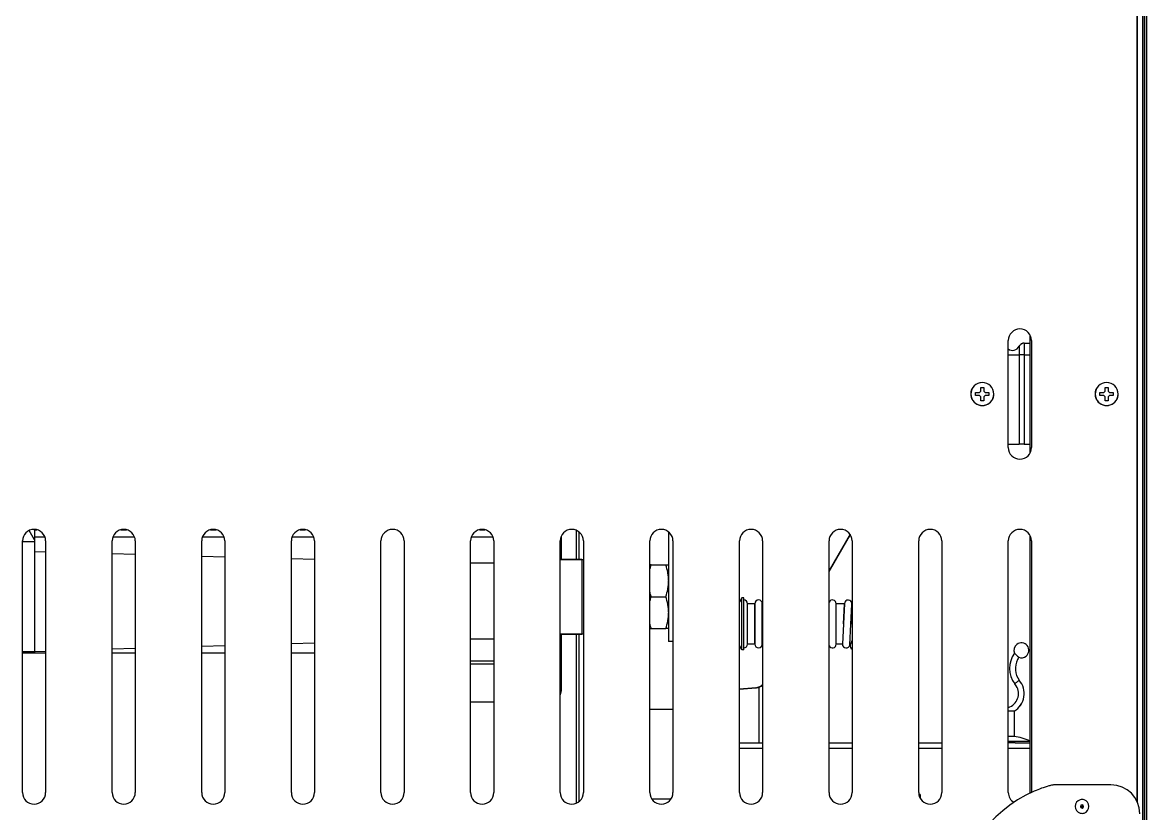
# Model space of a CAD drawing. Header units: millimetres. Extents: x -1584 to 3730, y -1918 to 2655.
# Drawn here: x 538.1 to 926.9, y 1898.5 to 2172.1 of the extents above; entities that cross this region are included whole.
import ezdxf

# ---------------------------------------------------------------- set-up
doc = ezdxf.new("R2010")
doc.units = ezdxf.units.MM
doc.header["$LTSCALE"] = 65.395
doc.layers.get('0').update_dxf_attribs({"linetype": 'CONTINUOUS'})
doc.layers.add('ASSI', color=7, linetype='CONTINUOUS')
doc.layers.add('GEOM', color=7, linetype='CONTINUOUS')

msp = doc.modelspace()

# ---------------------------------------------------------------- linework, layer by layer
at = {"linetype": 'Continuous'}
for p, q in [((925.56, 2525.99), (925.56, 1767.59)), ((925.56, 1767.59), (925.56, 2525.99)), ((923.76, 1902.34), (923.76, 2444.65)), ((886.56, 2023.17), (886.56, 2064.02)), ((869.56, 2045.89), (870.56, 2045.89)), ((869.56, 2045.62), (869.56, 2045.89)), ((869.56, 2045.11), (869.56, 2045.62)), ((869.56, 2044.59), (869.56, 2045.11)), ((870.56, 2045.89), (870.56, 2045.62)), ((870.56, 2045.62), (870.56, 2045.11)), ((870.56, 2045.11), (870.56, 2044.59)), ((912.56, 2045.89), (913.56, 2045.89)), ((912.56, 2045.62), (912.56, 2045.89)), ((912.56, 2045.11), (912.56, 2045.62)), ((912.56, 2044.59), (912.56, 2045.11)), ((913.56, 2045.89), (913.56, 2045.62)), ((913.56, 2045.62), (913.56, 2045.11)), ((913.56, 2045.11), (913.56, 2044.59)), ((867.76, 2043.59), (867.76, 2044.09)), ((867.76, 2044.09), (868.04, 2044.09)), ((867.76, 2043.09), (867.76, 2043.59)), ((868.04, 2043.09), (867.76, 2043.09)), ((868.04, 2044.09), (868.54, 2044.09)), ((868.54, 2043.09), (868.04, 2043.09)), ((868.54, 2044.09), (869.06, 2044.09)), ((869.06, 2043.09), (868.54, 2043.09)), ((869.06, 2044.09), (869.56, 2044.59)), ((869.56, 2042.59), (869.06, 2043.09)), ((869.56, 2042.08), (869.56, 2042.59)), ((869.56, 2041.57), (869.56, 2042.08)), ((869.56, 2041.29), (869.56, 2041.57)), ((870.56, 2041.29), (869.56, 2041.29)), ((870.56, 2044.59), (871.06, 2044.09)), ((871.06, 2043.09), (870.56, 2042.59)), ((870.56, 2042.59), (870.56, 2042.08)), ((870.56, 2042.08), (870.56, 2041.57)), ((870.56, 2041.57), (870.56, 2041.29)), ((871.06, 2044.09), (871.58, 2044.09)), ((871.58, 2043.09), (871.06, 2043.09)), ((871.58, 2044.09), (872.08, 2044.09)), ((872.08, 2043.09), (871.58, 2043.09)), ((872.08, 2044.09), (872.36, 2044.09)), ((872.36, 2043.09), (872.08, 2043.09)), ((872.36, 2044.09), (872.36, 2043.59)), ((872.36, 2043.59), (872.36, 2043.09)), ((910.76, 2043.59), (910.76, 2044.09)), ((910.76, 2044.09), (911.04, 2044.09)), ((910.76, 2043.09), (910.76, 2043.59)), ((911.04, 2043.09), (910.76, 2043.09)), ((911.04, 2044.09), (911.54, 2044.09)), ((911.54, 2043.09), (911.04, 2043.09)), ((911.54, 2044.09), (912.06, 2044.09)), ((912.06, 2043.09), (911.54, 2043.09)), ((912.06, 2044.09), (912.56, 2044.59)), ((912.56, 2042.59), (912.06, 2043.09)), ((912.56, 2042.08), (912.56, 2042.59)), ((912.56, 2041.57), (912.56, 2042.08)), ((912.56, 2041.29), (912.56, 2041.57)), ((913.56, 2041.29), (912.56, 2041.29)), ((913.56, 2044.59), (914.06, 2044.09)), ((914.06, 2043.09), (913.56, 2042.59)), ((913.56, 2042.59), (913.56, 2042.08)), ((913.56, 2042.08), (913.56, 2041.57)), ((913.56, 2041.57), (913.56, 2041.29)), ((914.06, 2044.09), (914.58, 2044.09)), ((914.58, 2043.09), (914.06, 2043.09)), ((914.58, 2044.09), (915.08, 2044.09)), ((915.08, 2043.09), (914.58, 2043.09)), ((915.08, 2044.09), (915.36, 2044.09)), ((915.36, 2043.09), (915.08, 2043.09)), ((915.36, 2044.09), (915.36, 2043.59)), ((915.36, 2043.59), (915.36, 2043.09)), ((886.56, 1905.52), (886.56, 1994.72)), ((755.54, 1984.49), (755.06, 1984.49)), ((755.54, 1984.49), (760.58, 1984.49)), ((760.58, 1984.49), (761.56, 1984.49)), ((755.54, 1973.49), (760.58, 1973.49)), ((755.06, 1962.49), (755.54, 1962.49)), ((755.54, 1962.49), (760.58, 1962.49)), ((761.56, 1962.49), (760.58, 1962.49))]:
    msp.add_line(p, q, dxfattribs=at)
for start, end in [(106.6513, 253.3487), (90, 106.6513), (73.3487, 90), (286.6513, 73.3487), (253.3487, 270), (270, 286.6513)]:
    msp.add_arc((904.56, 1900.99), 2.4, start, end, dxfattribs=at)
for points, knots in [([(755.05, 1982.82), (755.09, 1982.96), (755.23, 1983.52), (755.4, 1984.08), (755.54, 1984.49)], [0, 0, 0, 0, 0.24953, 1, 1, 1, 1]), ([(761.56, 1979.16), (761.55, 1979.61), (761.5, 1980.52), (761.23, 1982.31), (760.86, 1983.63), (760.58, 1984.49)], [0, 0, 0, 0, 0.248919, 0.498411, 1, 1, 1, 1]), ([(755.54, 1973.49), (755.49, 1973.63), (755.31, 1974.19), (755.16, 1974.75), (755.05, 1975.17)], [0, 0, 0, 0, 0.250511, 1, 1, 1, 1]), ([(760.58, 1973.49), (760.86, 1974.36), (761.23, 1975.68), (761.5, 1977.47), (761.55, 1978.38), (761.56, 1978.83)], [0, 0, 0, 0, 0.501589, 0.751081, 1, 1, 1, 1]), ([(755.05, 1971.82), (755.09, 1971.96), (755.23, 1972.52), (755.4, 1973.08), (755.54, 1973.49)], [0, 0, 0, 0, 0.24953, 1, 1, 1, 1]), ([(761.56, 1968.16), (761.55, 1968.61), (761.5, 1969.52), (761.23, 1971.31), (760.86, 1972.63), (760.58, 1973.49)], [0, 0, 0, 0, 0.248919, 0.498411, 1, 1, 1, 1]), ([(760.58, 1962.49), (760.86, 1963.36), (761.23, 1964.68), (761.5, 1966.47), (761.55, 1967.38), (761.56, 1967.83)], [0, 0, 0, 0, 0.501589, 0.751081, 1, 1, 1, 1]), ([(755.54, 1962.49), (755.49, 1962.63), (755.31, 1963.19), (755.16, 1963.75), (755.05, 1964.17)], [0, 0, 0, 0, 0.250511, 1, 1, 1, 1])]:
    msp.add_open_spline(points, degree=3, knots=knots, dxfattribs=at)
at = {"layer": 'ASSI', "linetype": 'Continuous'}
for p, q in [((542.16, 1992.49), (538.06, 1992.49)), ((542.16, 1992.49), (538.06, 1992.49)), ((724.06, 1986.39), (731.56, 1986.39)), ((731.56, 1986.39), (724.06, 1986.39)), ((731.56, 1986.39), (731.56, 1985.39)), ((731.56, 1985.39), (731.56, 1961.59)), ((786.92, 1973.09), (786.06, 1971.59)), ((786.92, 1973.09), (786.06, 1971.59)), ((787.56, 1973.09), (786.92, 1973.09)), ((787.56, 1973.09), (786.92, 1973.09)), ((786.92, 1972.22), (786.92, 1973.09)), ((786.92, 1955.97), (786.92, 1972.22)), ((787.56, 1972.38), (787.56, 1973.09)), ((787.56, 1969.09), (787.56, 1972.38)), ((787.56, 1959.09), (787.56, 1969.09)), ((788.86, 1971.06), (788.86, 1971.09)), ((788.86, 1970.96), (788.86, 1971.09)), ((791.37, 1971.09), (788.86, 1971.09)), ((788.86, 1964.09), (788.86, 1971.06)), ((788.86, 1964.09), (788.86, 1970.96)), ((791.37, 1971.06), (791.37, 1971.09)), ((791.37, 1971.09), (791.37, 1970.96)), ((791.37, 1964.09), (791.37, 1971.06)), ((791.37, 1970.96), (791.37, 1964.09)), ((793.97, 1971.06), (793.97, 1971.09)), ((793.97, 1970.96), (793.97, 1971.09)), ((794.06, 1971.09), (793.97, 1971.09)), ((793.97, 1964.09), (793.97, 1971.06)), ((793.97, 1964.09), (793.97, 1970.96)), ((819.51, 1971.06), (819.51, 1971.09)), ((819.51, 1970.96), (819.51, 1971.09)), ((822.37, 1971.09), (819.51, 1971.09)), ((819.51, 1964.09), (819.51, 1971.06)), ((819.51, 1964.09), (819.51, 1970.96)), ((822.02, 1964.14), (822.37, 1971.09)), ((822.37, 1971.09), (822.02, 1964.14)), ((822.37, 1971.09), (822.37, 1971.13)), ((822.37, 1971.1), (822.37, 1971.13)), ((822.37, 1971.13), (822.37, 1971.09)), ((822.37, 1971.09), (822.37, 1971.1)), ((822.37, 1971.09), (822.37, 1971.09)), ((824.62, 1964.01), (824.97, 1970.91)), ((824.97, 1970.91), (824.62, 1964.01)), ((824.97, 1970.96), (824.97, 1971)), ((824.97, 1970.97), (824.97, 1971)), ((824.97, 1971), (824.97, 1970.96)), ((824.97, 1970.91), (824.97, 1970.97)), ((824.97, 1970.96), (824.97, 1970.91)), ((788.86, 1957.23), (788.86, 1964.09)), ((788.86, 1957.09), (788.86, 1964.09)), ((791.37, 1964.09), (791.37, 1957.09)), ((791.37, 1957.23), (791.37, 1964.09)), ((793.97, 1957.23), (793.97, 1964.09)), ((793.97, 1957.09), (793.97, 1964.09)), ((819.51, 1957.23), (819.51, 1964.09)), ((819.51, 1957.09), (819.51, 1964.09)), ((822.02, 1964.12), (821.66, 1957.09)), ((822.02, 1964.12), (822.02, 1964.14)), ((824.25, 1956.91), (824.61, 1963.98)), ((824.61, 1963.98), (824.62, 1964.01)), ((724.06, 1960.59), (731.56, 1960.59)), ((731.56, 1960.59), (724.06, 1960.59)), ((731.56, 1961.59), (731.56, 1960.59)), ((608.06, 1956.54), (600.06, 1956.29)), ((639.06, 1957.5), (631.06, 1957.25)), ((701.06, 1958.84), (693.06, 1958.84)), ((786.92, 1955.09), (786.06, 1956.59)), ((786.92, 1955.09), (786.06, 1956.59)), ((786.92, 1955.09), (786.92, 1955.97)), ((787.56, 1955.81), (787.56, 1959.09)), ((787.56, 1955.09), (787.56, 1955.81)), ((788.86, 1957.09), (788.86, 1957.23)), ((791.37, 1957.09), (788.86, 1957.09)), ((791.37, 1957.09), (791.37, 1957.23)), ((793.97, 1957.09), (793.97, 1957.23)), ((794.06, 1957.09), (793.97, 1957.09)), ((819.51, 1957.09), (819.51, 1957.23)), ((821.66, 1957.09), (819.51, 1957.09)), ((825.05, 1958.54), (824.37, 1956.89)), ((542.16, 1954.49), (538.06, 1954.49)), ((542.16, 1954.49), (538.06, 1954.49)), ((546.06, 1954.62), (542.16, 1954.49)), ((577.06, 1955.58), (569.06, 1955.33)), ((787.56, 1955.09), (786.92, 1955.09)), ((787.56, 1955.09), (786.92, 1955.09)), ((886.13, 1923.39), (879.06, 1923.39)), ((879.67, 1922.99), (879.06, 1922.99)), ((881.29, 1922.99), (879.67, 1922.99)), ((881.37, 1922.99), (881.29, 1922.99)), ((886.56, 1923.39), (886.13, 1923.39))]:
    msp.add_line(p, q, dxfattribs=at)
for centre, radius, start, end in [((870.06, 2043.59), 4, 0, 180), ((870.06, 2043.59), 4, 0, 180), ((870.06, 2043.59), 3.95, 0, 180), ((913.06, 2043.59), 4, 0, 180), ((913.06, 2043.59), 4, 0, 180), ((913.06, 2043.59), 3.95, 0, 180), ((870.06, 2043.59), 4, 180, 196.2728), ((870.06, 2043.59), 4, 180, 196.3063), ((870.06, 2043.59), 3.95, 180, 360), ((870.06, 2043.59), 4, 196.2728, 343.7272), ((870.06, 2043.59), 4, 196.3063, 343.6937), ((870.06, 2043.59), 4, 343.7272, 360), ((870.06, 2043.59), 4, 343.7272, 360), ((870.06, 2043.59), 4, 343.6937, 360), ((913.06, 2043.59), 4, 180, 196.2728), ((913.06, 2043.59), 4, 180, 196.3063), ((913.06, 2043.59), 3.95, 180, 360), ((913.06, 2043.59), 4, 196.2728, 343.7272), ((913.06, 2043.59), 4, 196.3063, 343.6937), ((913.06, 2043.59), 4, 343.7272, 360), ((913.06, 2043.59), 4, 343.7272, 360), ((913.06, 2043.59), 4, 343.6937, 360), ((500.56, 1973.49), 46, 25.2605, 29.928), ((500.56, 1973.49), 47.5, 29.1339, 29.4418), ((731.56, 1991.39), 5, 270, 275.7416), ((731.56, 1991.39), 5, 270, 275.7416), ((787.56, 1971.09), 1.3, 0, 90), ((792.67, 1971.09), 1.3, 0, 180), ((818.21, 1971.09), 1.3, 0, 153.3952), ((823.67, 1971.07), 1.3, 357.0983, 177.0983), ((731.56, 1955.59), 5, 84.2584, 90), ((731.56, 1955.59), 5, 84.2584, 90), ((787.56, 1957.09), 1.3, 270, 360), ((792.67, 1957.09), 1.3, 180, 360), ((818.21, 1957.09), 1.3, 206.6048, 360), ((822.96, 1957.08), 1.3, 179.5479, 352.4379), ((822.56, 1949.09), 8, 76.906, 77.7775), ((825.61, 1956.49), 1.3, 162.2456, 244.7235), ((883.57, 1954.99), 2.6, 128.1369, 203.5906), ((883.57, 1954.99), 2.6, 308.1369, 128.1369), ((888.5, 1948.7), 9, 144.3749, 216.3924), ((950.33, 2025.35), 99.4, 225.9204, 227.0875), ((888.5, 1948.7), 7, 153.8018, 215.6656), ((888.5, 1948.7), 7, 146.6448, 153.8018), ((883.57, 1954.99), 2.6, 249.4174, 308.1369), ((877.56, 1902.95), 22.54, 66.4462, 81.067)]:
    msp.add_arc(centre, radius, start, end, dxfattribs=at)
at = {"layer": 'GEOM', "linetype": 'Continuous'}
for p, q in [((926.86, 2526.19), (926.86, 1764.99)), ((926.86, 2526.19), (926.86, 1764.99)), ((926.17, 2523.19), (926.17, 1767.99)), ((923.56, 2444.22), (923.56, 1902.77)), ((879.06, 2025.09), (879.06, 2062.09)), ((884.59, 2061.2), (886.56, 2061.2)), ((884.59, 2061.2), (884.59, 2059.64)), ((887.06, 2062.09), (887.06, 2025.09)), ((879.06, 2057.2), (882.8, 2057.2)), ((882.8, 2060.09), (882.8, 2057.92)), ((882.8, 2057.92), (882.8, 2057.2)), ((882.8, 2057.2), (882.8, 2026.2)), ((884.59, 2057.2), (882.8, 2057.2)), ((884.59, 2059.64), (884.59, 2057.2)), ((884.59, 2057.2), (884.59, 2026.2)), ((884.59, 2057.2), (886.56, 2057.2)), ((879.06, 2026.2), (882.8, 2026.2)), ((884.59, 2026.2), (882.8, 2026.2)), ((884.59, 2026.2), (886.56, 2026.2)), ((542.16, 1996.68), (542.16, 1994.05)), ((542.16, 1996.68), (543.01, 1996.68)), ((572.11, 1996.68), (574.01, 1996.68)), ((603.11, 1996.68), (605.01, 1996.68)), ((634.11, 1996.68), (636.01, 1996.68)), ((696.11, 1996.68), (698.01, 1996.68)), ((729.74, 1986.39), (729.74, 1996.42)), ((730.56, 1986.39), (730.56, 1995.92)), ((761.56, 1995.92), (761.56, 1957.99)), ((824.3, 1995.14), (817.06, 1982.6)), ((823.65, 1993.61), (824.42, 1994.95)), ((538.06, 1905.79), (538.06, 1992.79)), ((542.16, 1994.05), (542.16, 1989)), ((545.85, 1994.05), (542.16, 1994.05)), ((546.06, 1992.79), (546.06, 1905.79)), ((569.06, 1905.79), (569.06, 1992.79)), ((576.85, 1994.05), (569.27, 1994.05)), ((577.06, 1992.79), (577.06, 1905.79)), ((600.06, 1905.79), (600.06, 1992.79)), ((607.85, 1994.05), (600.27, 1994.05)), ((608.06, 1992.79), (608.06, 1905.79)), ((631.06, 1905.79), (631.06, 1992.79)), ((638.85, 1994.05), (631.27, 1994.05)), ((639.06, 1992.79), (639.06, 1905.79)), ((662.06, 1905.79), (662.06, 1992.79)), ((670.06, 1992.79), (670.06, 1905.79)), ((693.06, 1905.79), (693.06, 1992.79)), ((700.85, 1994.05), (693.27, 1994.05)), ((701.06, 1992.79), (701.06, 1905.79)), ((724.06, 1905.79), (724.06, 1992.79)), ((724.42, 1994.44), (724.42, 1986.39)), ((732.06, 1992.79), (732.06, 1905.79)), ((755.06, 1905.79), (755.06, 1992.79)), ((763.06, 1992.79), (763.06, 1905.79)), ((786.06, 1905.79), (786.06, 1992.79)), ((794.06, 1992.79), (794.06, 1905.79)), ((817.06, 1982.2), (823.65, 1993.61)), ((817.06, 1905.79), (817.06, 1992.79)), ((825.06, 1992.79), (825.06, 1905.79)), ((848.06, 1905.79), (848.06, 1992.79)), ((856.06, 1992.79), (856.06, 1905.79)), ((879.06, 1905.79), (879.06, 1992.79)), ((887.06, 1992.79), (887.06, 1905.79)), ((546.06, 1988.9), (542.16, 1989)), ((542.16, 1989), (542.16, 1987.7)), ((542.16, 1987.7), (542.16, 1974.99)), ((577.06, 1988.06), (569.06, 1988.28)), ((608.06, 1987.23), (600.06, 1987.44)), ((639.06, 1986.39), (631.06, 1986.61)), ((693.06, 1985.22), (701.06, 1985.22)), ((542.16, 1974.99), (542.16, 1971.99)), ((542.16, 1971.99), (542.16, 1957.54)), ((791.37, 1971.09), (788.86, 1971.09)), ((794.06, 1971.09), (793.97, 1971.09)), ((822.37, 1971.09), (819.51, 1971.09)), ((724.42, 1960.59), (724.42, 1941.99)), ((729.74, 1902.17), (729.74, 1960.59)), ((730.56, 1902.67), (730.56, 1960.59)), ((542.16, 1957.54), (542.16, 1954.49)), ((763.06, 1957.99), (761.56, 1957.99)), ((791.37, 1957.09), (788.86, 1957.09)), ((794.06, 1957.09), (793.97, 1957.09)), ((821.66, 1957.09), (819.51, 1957.09)), ((824.37, 1956.89), (824.25, 1956.91)), ((546.06, 1953.99), (538.06, 1953.99)), ((542.16, 1954.49), (542.16, 1953.99)), ((577.06, 1953.99), (569.06, 1953.99)), ((608.06, 1953.99), (600.06, 1953.99)), ((639.06, 1953.99), (631.06, 1953.99)), ((701.06, 1951.19), (693.06, 1951.19)), ((693.06, 1950.31), (701.06, 1950.31)), ((724.42, 1941.99), (724.06, 1941.99)), ((791.67, 1942.04), (786.06, 1941.55)), ((786.06, 1941.52), (791.67, 1942.01)), ((791.67, 1942.01), (791.9, 1942.03)), ((792.86, 1922.99), (792.86, 1942.28)), ((701.06, 1936.99), (693.06, 1936.99)), ((763.06, 1934.49), (755.06, 1934.49)), ((881.04, 1933.99), (879.06, 1933.99)), ((881.06, 1933.93), (881.06, 1925.22)), ((881.06, 1925.22), (879.06, 1925.22)), ((786.06, 1922.99), (794.06, 1922.99)), ((786.06, 1922.99), (794.06, 1922.99)), ((786.06, 1921.19), (794.06, 1921.19)), ((817.06, 1922.99), (825.06, 1922.99)), ((817.06, 1922.99), (825.06, 1922.99)), ((817.06, 1921.19), (825.06, 1921.19)), ((848.06, 1922.99), (856.06, 1922.99)), ((848.06, 1922.99), (856.06, 1922.99)), ((848.06, 1921.19), (856.06, 1921.19)), ((879.06, 1921.19), (886.56, 1921.19)), ((881.37, 1922.99), (886.56, 1922.99)), ((881.37, 1922.99), (886.56, 1922.99)), ((914.53, 1908.49), (895.9, 1908.49)), ((914.56, 1908.49), (914.53, 1908.49)), ((762.33, 1903.49), (755.79, 1903.49)), ((848.56, 1905.09), (848.12, 1905.09)), ((848.56, 1904.09), (848.44, 1904.09)), ((848.56, 1905.09), (848.56, 1904.09))]:
    msp.add_line(p, q, dxfattribs=at)
for centre, radius, start, end in [((883.06, 2062.09), 4, 0, 180), ((884.59, 2059.2), 2, 128.6475, 137.7093), ((884.59, 2059.2), 2, 128.6475, 137.7093), ((884.59, 2059.2), 2, 121.8062, 128.6475), ((884.59, 2059.2), 2, 121.8062, 128.6475), ((884.59, 2059.2), 2, 112.1328, 121.8062), ((884.59, 2059.2), 2, 112.1328, 121.8062), ((884.59, 2059.2), 2, 105.9031, 112.1328), ((884.59, 2059.2), 2, 105.9031, 112.1328), ((884.59, 2059.2), 2, 90, 105.9031), ((884.59, 2059.2), 2, 90, 105.9031), ((880.56, 2061.2), 2.5, 232.6371, 333.6122), ((884.59, 2059.2), 2, 137.7093, 153.6122), ((884.59, 2059.2), 2, 137.7093, 153.6122), ((883.06, 2025.09), 4, 180, 360), ((542.06, 1992.79), 4, 0, 180), ((573.06, 1992.79), 4, 0, 180), ((604.06, 1992.79), 4, 0, 180), ((635.06, 1992.79), 4, 0, 180), ((666.06, 1992.79), 4, 0, 180), ((697.06, 1992.79), 4, 0, 180), ((728.06, 1992.79), 4, 0, 180), ((759.06, 1992.79), 4, 0, 180), ((790.06, 1992.79), 4, 0, 180), ((821.06, 1992.79), 4, 0, 180), ((852.06, 1992.79), 4, 0, 180), ((883.06, 1992.79), 4, 0, 180), ((822.56, 1949.09), 22, 83.4623, 83.7119), ((888.5, 1948.7), 9, 144.3749, 216.3924), ((888.5, 1948.7), 7, 153.8046, 215.6656), ((888.5, 1948.7), 7, 146.6448, 153.8046), ((877.56, 1939.99), 7, 300.1507, 41.3688), ((877.56, 1939.99), 7, 300.1724, 41.3688), ((969.89, 1835.22), 139.82, 128.517, 128.9272), ((791.32, 1946.02), 4, 275, 297), ((791.55, 1946.02), 4, 275, 309.1104), ((791.32, 1946.02), 4, 297, 313.1986), ((877.56, 1939.99), 5, 287.5103, 31.9548), ((877.56, 1939.99), 5, 287.503, 31.9569), ((964.61, 1841.75), 131.42, 128.9268, 129.3633), ((877.56, 1939.99), 5, 31.9548, 42.3439), ((877.56, 1939.99), 5, 31.9569, 42.3439), ((884.45, 1934.91), 3.53, 195.0602, 196.1085), ((877.56, 1939.99), 7, 300, 300.1724), ((877.56, 1939.99), 7, 300, 300.1507), ((877.56, 1902.95), 22.54, 66.4594, 81.067), ((542.06, 1905.79), 4, 180, 360), ((573.06, 1905.79), 4, 180, 360), ((604.06, 1905.79), 4, 180, 360), ((635.06, 1905.79), 4, 180, 360), ((666.06, 1905.79), 4, 180, 360), ((697.06, 1905.79), 4, 180, 360), ((728.06, 1905.79), 4, 180, 360), ((759.06, 1905.79), 4, 180, 360), ((790.06, 1905.79), 4, 180, 360), ((821.06, 1905.79), 4, 180, 360), ((852.06, 1905.79), 4, 180, 360), ((905.43, 1865.99), 43.87, 113.3827, 246.6173), ((883.06, 1905.79), 4, 180, 239.2846), ((905.43, 1865.99), 43.87, 106.3369, 113.3827), ((895.9, 1898.49), 10, 99.0753, 106.3369), ((895.9, 1898.49), 10, 97.2616, 99.0753), ((895.9, 1898.49), 10, 90, 97.2616), ((904.56, 1900.99), 0.548, 90, 270), ((904.56, 1900.99), 0.548, 270, 90), ((904.56, 1900.99), 0.132, 90, 270), ((904.56, 1900.99), 0.132, 270, 90)]:
    msp.add_arc(centre, radius, start, end, dxfattribs=at)
msp.add_ellipse((914.56, 1898.49), major_axis=(10, 0), ratio=0.999848, start_param=0, end_param=1.570796, dxfattribs=at)
msp.add_open_spline([(724.42, 1941.99), (724.42, 1941.79), (724.39, 1940.97), (724.24, 1940.16), (724.06, 1939.59)], degree=3, knots=[0, 0, 0, 0, 0.256936, 1, 1, 1, 1], dxfattribs=at)

doc.saveas('drawing.dxf')
